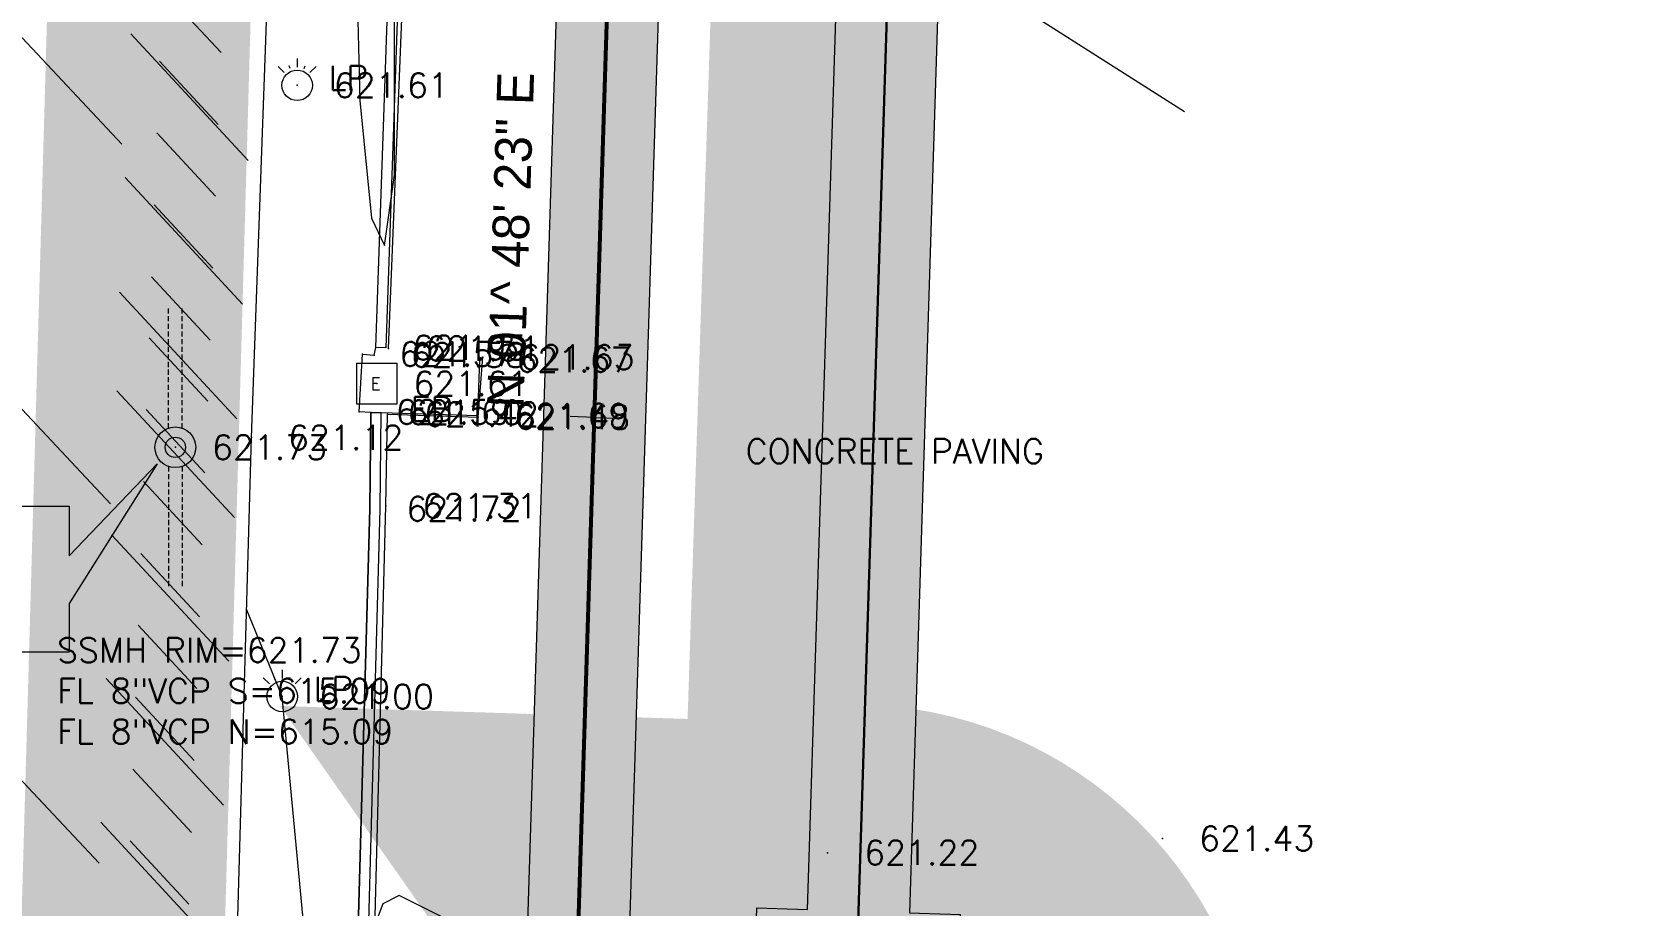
# Model space of a CAD drawing. Extents: x 2536931 to 2538613, y 7112513 to 7131087.
# Drawn here: x 2538356.1 to 2538435.4, y 7127183.6 to 7127226.5 of the extents above; entities that cross this region are included whole.
import ezdxf
from ezdxf.enums import TextEntityAlignment as Align

# ---------------------------------------------------------------- set-up
doc = ezdxf.new("R2010")
doc.units = 0
doc.header["$MEASUREMENT"] = 0
doc.linetypes.add('DASHED2', pattern=[0.375, 0.25, -0.125])
for name, color, linetype, lineweight in [('C-PVMT-CONC-REPAIR', 7, 'Continuous', 0), ('C-SSWR-MHOL-200SCALE', 6, 'Continuous', 30), ('C-SSWR-UGND', 1, 'Continuous', 30), ('C-SSWR-UGND-ABAN', 7, 'Continuous', 13), ('C-SSWR-UGND-ABAN-20-SCALE', 7, 'Continuous', 13), ('C-WATR-INST-200SCALE', 3, 'Continuous', 30), ('C-WATR-UGND', 4, 'Continuous', 53), ('C-WATR-UGND-ABANDON-100', 7, 'Continuous', 13), ('CONCRETE REPAIR', 7, 'Continuous', 13), ('D_ALIGN_WL_20_SCALE', 7, 'Continuous', 30), ('distance', 54, 'Continuous', 0), ('PT', 7, 'Continuous', 0), ('PTELEV', 5, 'Continuous', 0), ('V-POWR-LABL', 8, 'Continuous', 0), ('V-POWR-STRC', 8, 'Continuous', 0), ('V-PVMT-CONC', 8, 'Continuous', 0), ('V-ROAD-CURB-BACK', 8, 'Continuous', 0), ('V-ROAD-CURB-FACE', 54, 'Continuous', 0), ('V-SITE-FENC', 8, 'FENCELINE2', 0), ('V-SSWR-LABL', 252, 'Continuous', 0), ('V-SSWR-MHOL', 8, 'Continuous', 0), ('V-SSWR-PIPE', 251, 'SANITARY', 0), ('V-TINN-BRKL', 100, 'Continuous', 0), ('V-TOPO-MINR', 8, 'Continuous', 0)]:
    doc.layers.add(name, color=color, linetype=linetype, lineweight=lineweight)
doc.styles.add('L90', font='simplex.shx', dxfattribs={"height": 0.007499985})
doc.styles.add('PTXT', font='romans.shx')
doc.styles.add('ROMANS', font='romans.shx')
doc.styles.add('Style-romans', font='romans.shx')
doc.linetypes.add('FENCELINE2', pattern='A,0.25,-0.1,[132,ltypeshp.shx,S=0.1,R=0,X=-0.1,Y=0],-0.1,1', length=1.45)
doc.linetypes.add('SANITARY', pattern='A,0.7000000000000001,-0.07,["SS",Style-romans,S=0.086,R=0,X=-0.076,Y=-0.043],-0.07', length=0.8400000000000001)

# ---------------------------------------------------------------- blocks, each defined once
blk = doc.blocks.new('EBOX')
at = {"linetype": 'Continuous'}
for p, q in [((-0.04999999981373549, 0.04999999981373549), (-0.04999999981373549, -0.04999999981373549)), ((-0.04999999981373549, 0.04999999981373549), (0.04999999981373549, 0.04999999981373549)), ((0.04999999981373549, -0.04999999981373549), (0.04999999981373549, 0.04999999981373549)), ((-0.04999999981373549, -0.04999999981373549), (0.04999999981373549, -0.04999999981373549))]:
    blk.add_line(p, q, dxfattribs=at)
at = {"linetype": 'Continuous', "style": 'ROMANS'}
blk.add_text('E', height=0.03, dxfattribs=at).set_placement((-0.002857142857142856, 0), align=Align.MIDDLE_CENTER)
blk = doc.blocks.new('LP')
at = {"linetype": 'Continuous'}
for p, q in [((-0.03148867655545473, 0.03148867655545473), (-0.04640519246459007, 0.04640519246459007)), ((0, 0.0656268522143364), (0, 0.04453171323984861)), ((0.04640519246459007, 0.04640519246459007), (0.03148867655545473, 0.03148867655545473))]:
    blk.add_line(p, q, dxfattribs=at)
at = {"flags": 128}
for points in [[(-0.01704154862090945, 0.04114193841814995), (-0.0197324687615037, 0.04763839393854141)], [(0.01704154862090945, 0.04114193841814995), (0.0197324687615037, 0.04763839393854141)]]:
    blk.add_lwpolyline(points, dxfattribs=at)
at = {"linetype": 'Continuous'}
blk.add_circle((0, 0), 0.03750000000000034, dxfattribs=at)
blk = doc.blocks.new('SSMH')
for radius in [0.05000000000000004, 0.02500000000000002]:
    blk.add_circle((0, 0), radius)
blk = doc.blocks.new('WVP40SC_2')
at = {"layer": 'C-WATR-INST-200SCALE', "extrusion": (0, 0, -1)}
blk.add_solid([(3.999999997322448, -2.999999999708962), (3.99999999802094, 3.000000000116415), (-1.164153218269348e-10, -1.164153218269348e-10)], dxfattribs=at)
at = {"layer": 'C-WATR-INST-200SCALE'}
blk.add_solid([(1.164153218269348e-10, -1.164153218269348e-10), (4, -3), (3.999999998486601, 3.000000000116415)], dxfattribs=at)

msp = doc.modelspace()

# ---------------------------------------------------------------- hatches: boundary and pattern name
at = {"layer": 'C-PVMT-CONC-REPAIR'}
h = msp.add_hatch(dxfattribs=at)
h.set_pattern_fill('CONCRT', color=256, style=0)
h.set_pattern_definition([(152.1355248209764, (2538407.269536098, 7127604.851696271), (42.5826772186707, -21.08053903225683), [0.5130576257247974, -66.85109641780194]), (51.28488407367871, (2538406.815964636, 7127605.09149005), (-45.06632780193993, -57.80037044386563), [0.4587984732531098, -85.907224504536]), (-74.12813139764626, (2538407.102919467, 7127605.449474636), (7.709349004171636, -29.85240338619116), [0.6205643215135919, -113.2709701531786]), (170.0786525998155, (2538409.25397124, 7127607.407589216), (8.640717972897601, -0.272062332645243), [1.067516979292661, -68.79251325975032]), (41.75592187740309, (2538408.202418763, 7127607.591518252), (-44.44541515612263, -38.08014307483501), [0.949112355026388, -70.62918411115112]), (-66.25569713189599, (2538408.910445711, 7127608.223587951), (40.40948295831011, -90.10133482386401), [0.8669700086520753, -119.4077244411781]), (150.7811753192905, (2538404.721506571, 7127602.984817352), (76.52463646444379, -41.88901573186842), [1.067542726633911, -106.0586195774457]), (22.73084704936189, (2538403.789796121, 7127603.505934526), (-17.59189226870386, -9.315989019224821), [0.9593965342929128, -46.55558557661607]), (-86.7952140969481, (2538404.67467651, 7127603.876647905), (-0.3104563229086549, -9.860113684515309), [0.8746361534466565, -98.15343322589648]), (31.3037303101705, (2538405.557071756, 7127607.770934826), (-44.13495883321397, -28.22002939031971), [0.1334455779716291, -72.11028650308852]), (153.6623056138943, (2538404.013600707, 7127609.892586606), (16.97097962288655, -10.40423834980579), [0.1822172544540465, -47.33276485645494]), (153.6623056138943, (2538411.189732895, 7127606.779172228), (16.97097962288655, -10.40423834980579), [0.1822172544540468, -47.33276485645494]), (153.6623056138943, (2538408.991828785, 7127605.164003012), (16.97097962288655, -10.40423834980579), [0.1822172544540468, -47.33276485645494]), (4.706564633651872, (2538409.594707506, 7127609.545681238), (-78.07691807898708, -7.411552690708121), [0.1674874858916947, -86.84355046332485]), (153.6623056138943, (2538404.30087318, 7127605.496794121), (16.97097962288655, -10.40423834980579), [0.1822172544540474, -47.33276485645494]), (153.6623056138943, (2538408.145168547, 7127602.377241859), (16.97097962288655, -10.40423834980579), [0.1822172544540468, -47.33276485645494]), (152.1355248209764, (2538410.087919955, 7127602.353121761), (42.5826772186707, -21.08053903225683), [0.5130576257247976, -66.85109641780194]), (51.28488407367871, (2538409.634348494, 7127602.592915541), (-45.06632780193993, -57.80037044386563), [0.4587984732531104, -85.907224504536]), (-74.12813139764626, (2538409.921303324, 7127602.950900127), (7.709349004171636, -29.85240338619116), [0.6205643215135918, -113.2709701531786]), (152.1355248209764, (2538406.099007124, 7127609.697382261), (42.5826772186707, -21.08053903225683), [0.513057625724798, -66.85109641780194]), (51.28488407367871, (2538405.645435662, 7127609.937176041), (-45.06632780193993, -57.80037044386563), [0.4587984732531103, -85.907224504536]), (-74.12813139764626, (2538405.932390493, 7127610.295160628), (7.709349004171636, -29.85240338619116), [0.6205643215135919, -113.2709701531786]), (31.3037303101705, (2538402.442837134, 7127602.2419431), (-44.13495883321397, -28.22002939031971), [0.1334455779716288, -72.11028650308853]), (31.3037303101705, (2538402.67723169, 7127611.0268691), (-44.13495883321397, -28.22002939031971), [0.1334455779716275, -72.11028650308853])])
h.paths.add_polyline_path([(2538410.330767849, 7127538.243699503), (2538399.153779868, 7127183.261805594), (2538401.653035637, 7127183.182987255), (2538401.022614578, 7127163.192925493), (2538391.027583692, 7127163.508136023), (2538391.658004755, 7127183.498197786), (2538394.156264421, 7127183.41941086), (2538405.333244441, 7127538.40105192), (2538412.568171737, 7127768.182831949), (2538411.010240661, 7127798.142352495), (2538413.691929854, 7127883.312982546), (2538417.095481026, 7127911.970481057), (2538426.515902999, 7128211.16371978), (2538423.956468682, 7128211.25211751), (2538424.646816962, 7128231.240199441), (2538434.640857928, 7128230.895025302), (2538433.950509652, 7128210.906943372), (2538431.512946703, 7128210.991131908), (2538422.086176008, 7127911.596257333), (2538418.682624835, 7127882.938758822), (2538416.014331842, 7127798.193592988), (2538417.572262918, 7127768.234072441)])
at = {"layer": 'C-SSWR-MHOL-200SCALE'}
h = msp.add_hatch(color=256, dxfattribs=at)
edge = h.paths.add_edge_path()
edge.add_arc((2538396.345280018, 7127173.503166893), 20, 87.51717387362392, 447.5171738736239)
at = {"layer": 'CONCRETE REPAIR', "linetype": 'Continuous', "lineweight": 0}
h = msp.add_hatch(dxfattribs=at)
h.set_pattern_fill('CONCR2', color=256, style=0)
h.set_pattern_definition([(152.3801793891913, (2538430.94178787, 7127492.230576578), (18.05215802146476, -10.57427742297627), [0.6155599584930781, -91.24487212770222]), (51.25908035067683, (2538430.39637512, 7127492.51595176), (-47.80968413999423, -58.522068948359), [0.5530492494665268, -137.0635884912605]), (-74.77780532769594, (2538430.742473266, 7127492.947321144), (-0.3152104807449808, -9.995030883035255), [0.7439415867128298, -30.63158929425395]), (170.4465304784673, (2538433.323145023, 7127495.297537713), (63.9705792769891, -12.0223937728288), [1.280899122686873, -72.90219892531864]), (42.24493468914496, (2538432.060010503, 7127495.51012592), (-9.49889473184985, -9.705407613064748), [1.145481644332329, -113.9124993177135]), (-67.13168068760736, (2538432.907984866, 7127496.280234793), (8.868473770359888, -10.28465415300576), [1.044811367710422, -20.96482147935225]), (149.6398272386985, (2538427.883904116, 7127489.990351084), (8.868473770359888, -10.28465415300576), [1.280946622619382, -19.64023289121301]), (21.71902998814786, (2538426.778619835, 7127490.63778518), (-27.86626323405958, -9.126161073123734), [1.131261174213902, -48.97461125170539]), (-87.03151612080137, (2538427.829572455, 7127491.056414413), (6.031579443655061, -100.2399321003231), [1.045274116904012, -109.3378040158537]), (31.33853245723518, (2538428.886943273, 7127495.733838244), (-28.18147371480457, -19.12119195615899), [0.1601003591501281, -54.70882027505316]), (154.668325562604, (2538427.035022139, 7127498.279727822), (27.23584227256963, -10.86390069294678), [0.218908656749796, -49.8869637691695]), (154.668325562604, (2538435.646021563, 7127494.543193367), (27.23584227256963, -10.86390069294678), [0.218680274601986, -49.88719215131731]), (154.668325562604, (2538433.008620713, 7127492.605113951), (27.23584227256963, -10.86390069294678), [0.218908656749796, -49.8869637691695]), (4.404996721731115, (2538431.086376087, 7127497.909841098), (9.18368425110487, -0.289623269970507), [0.2009853850408034, -92.22408592274884]), (154.668325562604, (2538427.379420471, 7127493.004750827), (27.23584227256963, -10.86390069294678), [0.218680274601986, -49.88719215131731]), (154.668325562604, (2538431.992463131, 7127489.26123269), (27.23584227256963, -10.86390069294678), [0.218807135395535, -49.88706529052376]), (152.3801793891913, (2538434.323699636, 7127489.231985139), (18.05215802146476, -10.57427742297627), [0.6156681330067361, -91.24476395318857]), (51.25908035067683, (2538433.778191039, 7127489.517410471), (-47.80968413999423, -58.522068948359), [0.5532699658746363, -137.0633677748524]), (-74.77780532769594, (2538434.12442731, 7127489.94895201), (-0.3152104807449808, -9.995030883035255), [0.7441444448872616, -30.63138643607952]), (152.3801793891913, (2538429.537381994, 7127498.045484418), (18.05215802146476, -10.57427742297627), [0.6155599584930781, -91.24487212770222]), (51.25908035067683, (2538428.991969244, 7127498.330859601), (-47.80968413999423, -58.522068948359), [0.5530492494665264, -137.0635884912605]), (-74.77780532769594, (2538429.33806739, 7127498.762228984), (-0.3152104807449808, -9.995030883035255), [0.7439415867128306, -30.63158929425395]), (31.33853245723518, (2538435.105259371, 7127491.180567831), (-28.18147371480457, -19.12119195615899), [0.1601003591501281, -54.70882027505316]), (32.41786453939834, (2538434.761486913, 7127498.20439412), (-28.18147371480457, -19.12119195615899), [0.1602390791910638, -88.73932242703911])])
h.paths.add_polyline_path([(2538379.404249861, 7127151.096208401), (2538392.953855552, 7127580.741520939), (2538397.950395131, 7127580.552972028), (2538384.401304367, 7127150.923987308)])

# ---------------------------------------------------------------- linework, layer by layer
at = {"layer": 'C-PVMT-CONC-REPAIR', "color": 7, "lineweight": 13, "flags": 128}
msp.add_lwpolyline([(2538410.330767849, 7127538.243699503), (2538399.153779868, 7127183.261805594), (2538401.653035637, 7127183.182987255), (2538401.022614578, 7127163.192925493), (2538391.027583692, 7127163.508136023), (2538391.658004755, 7127183.498197786), (2538394.156264421, 7127183.41941086), (2538405.333244441, 7127538.40105192), (2538412.568171737, 7127768.182831949), (2538411.010240661, 7127798.142352495), (2538413.691929854, 7127883.312982546), (2538417.095481026, 7127911.970481057), (2538426.515902999, 7128211.16371978), (2538423.956468682, 7128211.25211751), (2538424.646816962, 7128231.240199441), (2538434.640857928, 7128230.895025302), (2538433.950509652, 7128210.906943372), (2538431.512946703, 7128210.991131908), (2538422.086176008, 7127911.596257333), (2538418.682624835, 7127882.938758822), (2538416.014331842, 7127798.193592988), (2538417.572262918, 7127768.234072441)], close=True, dxfattribs=at)
at = {"layer": 'C-SSWR-UGND'}
msp.add_line((2538407.832006145, 7127538.322375711), (2538396.345279688, 7127173.503166904), dxfattribs=at)
at = {"layer": 'C-SSWR-UGND', "extrusion": (0, 0, -1)}
msp.add_solid([(-2538394.645243866, 7127185.688068364), (-2538396.563867456, 7127180.445529185), (-2538398.756664856, 7127185.579433459)], dxfattribs=at)
at = {"layer": 'C-SSWR-UGND-ABAN', "linetype": 'Continuous'}
for p, q in [((2538360.897841103, 7127226.460498482), (2538366.662963369, 7127220.234475251)), ((2538360.626252605, 7127219.394648235), (2538366.391374871, 7127213.168625005)), ((2538360.354664109, 7127213.766274244), (2538366.119786373, 7127207.540251014)), ((2538360.220945735, 7127208.910743999), (2538365.991705366, 7127202.689945553)), ((2538359.955757821, 7127201.844650641), (2538365.726517451, 7127195.623852197)), ((2538359.690569905, 7127194.77855728), (2538365.461329536, 7127188.557758835)), ((2538359.425381992, 7127187.71246392), (2538365.196141621, 7127181.491665475))]:
    msp.add_line(p, q, dxfattribs=at)
at = {"layer": 'C-SSWR-UGND-ABAN-20-SCALE', "linetype": 'Continuous'}
for p, q in [((2538362.457183703, 7127228.654794977), (2538365.339626248, 7127225.541673557)), ((2538362.321254872, 7127225.121875032), (2538365.203697416, 7127222.008753611)), ((2538362.18532604, 7127221.588955085), (2538365.067768584, 7127218.475833665)), ((2538362.049397208, 7127218.056035137), (2538364.931839752, 7127214.942913717)), ((2538361.913468378, 7127214.52311519), (2538364.795910921, 7127211.40999377)), ((2538361.798112983, 7127211.524918506), (2538364.680555528, 7127208.411797084)), ((2538361.662184152, 7127207.991998558), (2538364.544626696, 7127204.878877136)), ((2538361.527934615, 7127204.457515017), (2538364.413486233, 7127201.347275177)), ((2538361.39553581, 7127200.924461017), (2538364.281087428, 7127197.814221177)), ((2538361.263137005, 7127197.391407019), (2538364.148688623, 7127194.28116718)), ((2538361.130738201, 7127193.858353022), (2538364.016289819, 7127190.748113182)), ((2538360.998339396, 7127190.325299023), (2538363.883891013, 7127187.215059184)), ((2538360.865940591, 7127186.792245025), (2538363.751492209, 7127183.682005184))]:
    msp.add_line(p, q, dxfattribs=at)
at = {"layer": 'C-WATR-UGND'}
msp.add_line((2538368.712925595, 7126732.772254649), (2538423.090373916, 7128457.030235785), dxfattribs=at)
at = {"layer": 'C-WATR-UGND-ABANDON-100'}
for p, q in [((2538345.954791441, 7127236.503331755), (2538360.469128083, 7127221.032907329)), ((2538345.391411312, 7127218.834641859), (2538359.905747954, 7127203.364217435)), ((2538344.82803118, 7127201.165951955), (2538359.342367823, 7127185.695527528))]:
    msp.add_line(p, q, dxfattribs=at)
at = {"layer": 'CONCRETE REPAIR', "linetype": 'Continuous', "flags": 128}
msp.add_lwpolyline([(2538379.404249861, 7127151.096208401), (2538392.953855552, 7127580.741520939), (2538397.950395131, 7127580.552972028), (2538384.401304367, 7127150.923987308)], close=True, dxfattribs=at)
at = {"layer": 'D_ALIGN_WL_20_SCALE', "color": 6, "lineweight": 13}
for q in [(2538382.488256774, 7127207.644904606), (2538384.887064185, 7127207.569254078)]:
    msp.add_line((2538383.68766048, 7127207.607079342), q, dxfattribs=at)
at = {"layer": 'distance', "color": 7, "linetype": 'Continuous', "lineweight": 0, "const_width": 10}
for points in [[(2538509.228462273, 7129167.851868501), (2538386.360673316, 7128095.994778795), (2538358.751109025, 7127119.824523533), (2538359.329238663, 7126636.892508413), (2538336.270039947, 7125875.853726753)], [(2538350.049363954, 7125872.840792594), (2538429.927807644, 7128312.896414463), (2538436.684857437, 7128453.75382174), (2538506.783288937, 7129126.305431344)]]:
    msp.add_lwpolyline(points, dxfattribs=at)
at = {"layer": 'PT'}
for p in [(2538369.076, 7127223.93, 621.6129999998957), (2538372.291, 7127210.72, 621.5740000000224), (2538372.857, 7127210.673, 621.5799999996088), (2538372.934, 7127211.038, 621.9499999997206), (2538373.565, 7127210.994, 621.5060000000522), (2538378.2, 7127210.569, 621.6259999996983), (2538378.04, 7127210.437, 621.6739999996498), (2538372.985, 7127209.269, 621.6059999996796), (2538372.119, 7127207.876, 621.5889999996871), (2538372.693, 7127207.854, 621.597000000067), (2538373.508, 7127207.763, 621.4199999999255), (2538377.933, 7127207.691, 621.6909999996424), (2538377.975, 7127207.626, 621.4769999999553), (2538366.832, 7127206.616, 621.1159999999218), (2538363.092, 7127206.139, 621.7249999996275), (2538372.643, 7127203.116, 621.7239999999292), (2538373.429, 7127203.257, 621.3059999998659), (2538368.342, 7127193.888, 621), (2538411.588, 7127186.911, 621.432999999728), (2538395.132, 7127186.214, 621.2160000000149)]:
    msp.add_point(p, dxfattribs=at)
at = {"layer": 'V-PVMT-CONC', "flags": 128}
msp.add_lwpolyline([(2538372.693, 7127207.854), (2538372.119, 7127207.876), (2538372.291, 7127210.72), (2538372.857, 7127210.673)], dxfattribs=at)
at = {"layer": 'V-ROAD-CURB-BACK', "flags": 128}
msp.add_lwpolyline([(2538372.934, 7127211.038), (2538374.017, 7127242.201), (2538374.859999999, 7127272.173, 0.4378604797857658), (2538372.127, 7127274.354), (2538366.4, 7127274.437)], format="xyb", dxfattribs=at)
msp.add_lwpolyline([(2538371.424, 7127159.003), (2538372.643, 7127203.116), (2538372.693, 7127207.854)], dxfattribs=at)
at = {"layer": 'V-ROAD-CURB-FACE', "flags": 128}
msp.add_lwpolyline([(2538366.407245616, 7127274.936947498), (2538372.09455713, 7127274.854522694, -0.4360542218088438), (2538375.360471906, 7127272.182747952), (2538374.516755816, 7127242.185288099), (2538373.433698335, 7127211.020634107), (2538372.934, 7127211.038)], format="xyb", dxfattribs=at)
msp.add_lwpolyline([(2538372.693, 7127207.854), (2538373.192972161, 7127207.848723806), (2538373.142927117, 7127203.106455449), (2538371.923809205, 7127158.989188483), (2538371.424, 7127159.003)], dxfattribs=at)
at = {"layer": 'V-SITE-FENC', "flags": 128}
msp.add_lwpolyline([(2538365.004, 7127151.378), (2538365.836, 7127171.535), (2538366.832, 7127206.616), (2538368.121, 7127242.498), (2538369.075, 7127274.266)], dxfattribs=at)
at = {"layer": 'V-SSWR-LABL', "flags": 128}
msp.add_lwpolyline([(2538357.878887841, 7127198.464105394), (2538357.878887841, 7127196.064999776), (2538338.280261326, 7127196.064999776), (2538338.280261326, 7127203.245339099), (2538357.878887841, 7127203.245339099), (2538357.878887841, 7127200.807119079), (2538362.197022501, 7127205.330360389)], close=True, dxfattribs=at)
at = {"layer": 'V-SSWR-PIPE', "linetype": 'DASHED2'}
for points in [[(2538362.762, 7127207.082980933), (2538362.762, 7127213.023527408)], [(2538363.422, 7127207.082980933), (2538363.422, 7127213.023527408)], [(2538362.762, 7127205.195019068), (2538362.762, 7127199.254472593)], [(2538363.422, 7127205.195019068), (2538363.422, 7127199.254472593)]]:
    msp.add_lwpolyline(points, dxfattribs=at)
at = {"layer": 'V-TINN-BRKL', "extrusion": (-0.1453608921161639, -0.6890483847064912, 0.7099877002994971), "elevation": -5279531.830555737, "flags": 128}
msp.add_lwpolyline([(1012538.713795316, 5323699.665463449), (1012538.713795316, 5323700.190871863)], dxfattribs=at)
at = {"layer": 'V-TINN-BRKL', "extrusion": (-0.01426056823665315, -0.04947120597468826, 0.998673738501708), "elevation": -388169.6160541371, "flags": 128}
msp.add_lwpolyline([(464952.908603982, 7541457.027073719), (464957.2387798033, 7541458.134180017), (464956.6398191559, 7541461.028194727)], dxfattribs=at)
at = {"layer": 'V-TINN-BRKL', "extrusion": (-0.01772166666899063, 0.006880242606236828, 0.9998192860673136), "elevation": 4674.209062343682, "flags": 128}
msp.add_lwpolyline([(-7562740.622976538, -213130.2302926946), (-7562738.024404731, -213129.3360452114), (-7562736.279894136, -213134.2807077668)], dxfattribs=at)
at = {"layer": 'V-TINN-BRKL', "extrusion": (0.7604767500694682, -0.0297442502960192, 0.6486835840208286), "elevation": 1718783.689164655, "flags": 128}
msp.add_lwpolyline([(7220925.455134129, -1464179.786150459), (7220964.534070769, -1464179.000402421), (7220969.039715621, -1464178.850610989)], dxfattribs=at)
at = {"layer": 'V-TINN-BRKL'}
for points in [[(2538373.565, 7127210.994, 621.5060000000522), (2538374.853, 7127243.014, 621.8249999997206)], [(2538372.934, 7127211.038, 621.9499999997206), (2538374.017, 7127242.201, 622.2469999999739)], [(2538372.693, 7127207.854, 621.597000000067), (2538372.119, 7127207.876, 621.5889999996871), (2538372.291, 7127210.72, 621.5740000000224), (2538372.857, 7127210.673, 621.5799999996088)], [(2538372.693, 7127207.854, 621.597000000067), (2538372.643, 7127203.116, 621.7239999999292), (2538371.424, 7127159.003, 620.9379999996163), (2538371.263, 7127152.19, 620.5829999996349), (2538371.286, 7127151.376, 620.5289999996312)]]:
    msp.add_polyline3d(points, dxfattribs=at)
at = {"layer": 'V-TOPO-MINR', "flags": 128}
for points, elevation in [([(2538371.696030773, 7127241.555660643), (2538372.161266719, 7127223.191657848), (2538372.729889117, 7127217.39689116), (2538373.363112946, 7127216.054184069), (2538373.858481052, 7127219.510604901), (2538373.857492899, 7127231.581584091)], 622), ([(2538405.707292379, 7127227.065188593), (2538412.67497183, 7127222.646197183)], 622), ([(2538409.160389451, 7127155.019188636), (2538392.508024513, 7127171.991959886), (2538386.859383626, 7127177.201987556), (2538381.033001322, 7127180.630987266), (2538374.086198641, 7127184.11511545), (2538373.277431544, 7127183.694238055), (2538372.809471042, 7127182.440227317), (2538371.657257395, 7127162.274594597), (2538370.984545021, 7127165.759411119), (2538368.341988978, 7127193.887872417), (2538366.592465763, 7127198.179152047)], 621)]:
    msp.add_lwpolyline(points, dxfattribs=dict(at, elevation=elevation))

# ---------------------------------------------------------------- block references
at = {"layer": 'C-WATR-INST-200SCALE', "xscale": 5.000000000000001, "yscale": 5.000000000000001, "zscale": 5.000000000000001, "rotation": 88.17507456812496}
msp.add_blockref('WVP40SC_2', (2538382.595284625, 7127172.958038084), dxfattribs=at)
at = {"layer": 'V-POWR-STRC', "xscale": 20, "yscale": 20, "zscale": 20}
for name, p in [('LP', (2538369.076, 7127223.93)), ('EBOX', (2538372.985, 7127209.269)), ('LP', (2538368.342, 7127193.888))]:
    msp.add_blockref(name, p, dxfattribs=at)
at = {"layer": 'V-SSWR-MHOL', "xscale": 20, "yscale": 20, "zscale": 20}
msp.add_blockref('SSMH', (2538363.092, 7127206.139), dxfattribs=at)

# ---------------------------------------------------------------- texts
at = {"layer": 'D_ALIGN_WL_20_SCALE', "color": 6, "lineweight": 13, "insert": (2538378.659552269, 7127216.360219413), "char_height": 1.8, "attachment_point": 2, "rotation": 88.19367748338342, "line_spacing_factor": 0.7228915662650602, "style": 'L90'}
msp.add_mtext('\\FBRIDGE.shx;N 01^  48\' 23" E', dxfattribs=at)
at = {"layer": 'PTELEV', "style": 'PTXT'}
for s, p in [('621.61', (2538370.876000002, 7127223.329999998, 621.6129999998957)), ('621.95', (2538374.733999999, 7127210.438000001, 621.9499999997206)), ('621.51', (2538375.364999998, 7127210.393999994, 621.5060000000522)), ('621.57', (2538374.090999998, 7127210.119999997, 621.5740000000224)), ('621.58', (2538374.657000002, 7127210.072999999, 621.5799999996088)), ('621.67', (2538379.840000002, 7127209.836999997, 621.6739999996498)), ('621.63', (2538379.999999998, 7127209.968999997, 621.6259999996983)), ('621.61', (2538374.784999998, 7127208.669000007, 621.6059999996796)), ('621.59', (2538373.918999998, 7127207.276000001, 621.5889999996871)), ('621.60', (2538374.492999999, 7127207.253999993, 621.597000000067)), ('621.42', (2538375.308000002, 7127207.163000003, 621.4199999999255)), ('621.69', (2538379.732999999, 7127207.090999998, 621.6909999996424)), ('621.48', (2538379.775000002, 7127207.026000001, 621.4769999999553)), ('621.73', (2538364.892000005, 7127205.538999997, 621.7249999996275)), ('621.12', (2538368.631999999, 7127206.016000003, 621.1159999999218)), ('621.72', (2538374.442999998, 7127202.516000003, 621.7239999999292)), ('621.31', (2538375.228999998, 7127202.656999998, 621.3059999998659)), ('621.00', (2538370.142000005, 7127193.288000003, 621)), ('621.22', (2538396.931999998, 7127185.614, 621.2160000000149)), ('621.43', (2538413.388000002, 7127186.310999997, 621.432999999728))]:
    msp.add_text(s, height=1.2, dxfattribs=at).set_placement(p)
at = {"layer": 'V-POWR-LABL', "char_height": 1.2, "attachment_point": 1, "style": 'ROMANS'}
for s, insert in [('LP', (2538370.6216, 7127224.896)), ('EB', (2538374.65375712, 7127208.616913535)), ('LP', (2538369.8876, 7127194.854))]:
    msp.add_mtext(s, dxfattribs=dict(at, insert=insert))
at = {"layer": 'V-PVMT-CONC', "insert": (2538391.107488615, 7127206.547608716), "char_height": 1.2, "attachment_point": 1, "style": 'ROMANS'}
msp.add_mtext('CONCRETE PAVING', dxfattribs=at)
at = {"layer": 'V-SSWR-LABL', "insert": (2538357.285549064, 7127196.768876139), "char_height": 1.2, "attachment_point": 1, "style": 'ROMANS'}
msp.add_mtext('SSMH RIM=621.73\\PFL 8"VCP S=615.09\\PFL 8"VCP N=615.09', dxfattribs=at)

doc.saveas('drawing.dxf')
